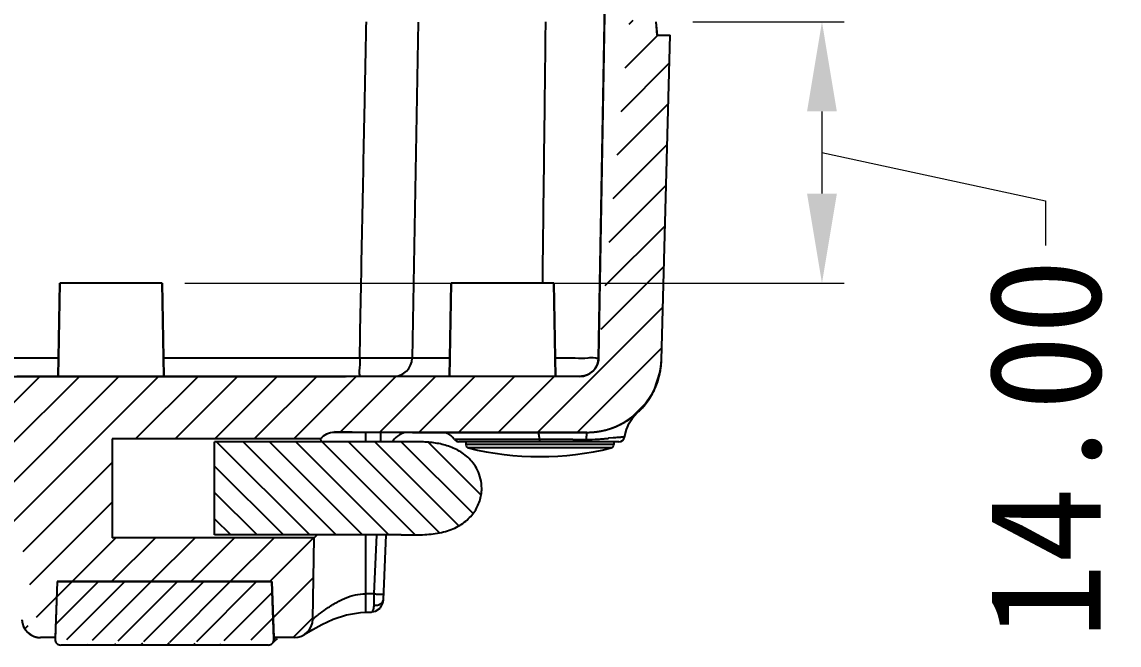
# Model space of a CAD drawing. Header units: millimetres. Extents: x 186 to 1161, y 123 to 802.
# Drawn here: x 323.5 to 382.3, y 442.9 to 476.3 of the extents above; entities that cross this region are included whole.
import ezdxf

# ---------------------------------------------------------------- set-up
doc = ezdxf.new("R2010")
doc.units = ezdxf.units.MM
doc.layers.add('dim', color=3, linetype='Continuous', lineweight=9)
doc.styles.add('FFS', font='')
doc.styles.get('FFS').set_extended_font_data('FangSong_GB2312')
doc.dimstyles.new('YanXiu', dxfattribs={"dimtxt": 2.5, "dimasz": 2.2, "dimexe": 0.66, "dimexo": 0.66, "dimgap": 0.66, "dimtad": 0, "dimzin": 1, "dimdsep": 46, "dimtxsty": 'FFS', "dimcen": 0, "dimclrd": 256, "dimclre": 131, "dimclrt": 42, "dimazin": 0, "dimtfac": 1, "dimtofl": 0, "dimtmove": 0, "dimatfit": 3, "dimfxl": 1, "dimlwd": 5, "dimlwe": 5, "dimarcsym": 0})

# ---------------------------------------------------------------- blocks, each defined once
blk = doc.blocks.new('*D114')
at = {"layer": 'Defpoints', "color": 0}
for p in [(325.6118764160219, 494.7753948796533), (318.2727497045125, 492.7753948796533), (333.1189310141226, 492.7753948796533)]:
    blk.add_point(p, dxfattribs=at)
at = {"layer": 'dim', "lineweight": 5}
for p, q in [((318.2727497045125, 499.5753948796533), (318.2727497045125, 504.3753948796533)), ((318.2727497045125, 487.9753948796533), (318.2727497045125, 483.1753948796533))]:
    blk.add_line(p, q, dxfattribs=at)
at = {"layer": 'dim', "color": 131, "lineweight": 5}
for p, q in [((324.4124764160219, 494.7753948796533), (317.0733497045125, 494.7753948796533)), ((331.9195310141226, 492.7753948796533), (317.0733497045125, 492.7753948796533))]:
    blk.add_line(p, q, dxfattribs=at)
at = {"layer": 'dim'}
for points in [[(317.4727497045125, 499.5753948796533), (319.0727497045125, 499.5753948796533), (318.2727497045125, 494.7753948796533)], [(317.4727497045125, 487.9753948796533), (319.0727497045125, 487.9753948796533), (318.2727497045125, 492.7753948796533)]]:
    blk.add_solid(points, dxfattribs=at)
at = {"layer": 'dim', "color": 42, "insert": (318.2727497045125, 474.2408597445182), "char_height": 6, "attachment_point": 5, "rotation": 90, "style": 'FFS'}
blk.add_mtext('2.00', dxfattribs=at)
blk = doc.blocks.new('*D169')
at = {"layer": 'Defpoints', "color": 0}
for p in [(358.2689899464222, 476.2753948796533), (331.0189919454224, 462.2753948796533), (366.4018123100395, 462.2753948796533)]:
    blk.add_point(p, dxfattribs=at)
at = {"layer": 'dim', "color": 131, "lineweight": 5}
for p, q in [((359.4683899464222, 476.2753948796533), (367.6012123100396, 476.2753948796533)), ((332.2183919454224, 462.2753948796533), (367.6012123100395, 462.2753948796533))]:
    blk.add_line(p, q, dxfattribs=at)
at = {"layer": 'dim', "lineweight": 5}
for p, q in [((366.4018123100395, 471.4753948796533), (366.4018123100395, 467.0753948796533)), ((366.4018123100395, 469.2753948796533), (378.4003123100412, 466.694933080986)), ((378.4003123100412, 466.694933080986), (378.4003123100412, 464.296133080986))]:
    blk.add_line(p, q, dxfattribs=at)
at = {"layer": 'dim'}
for points in [[(365.6018123100395, 471.4753948796533), (367.2018123100395, 471.4753948796533), (366.4018123100395, 476.2753948796533)], [(365.6018123100395, 467.0753948796533), (367.2018123100395, 467.0753948796533), (366.4018123100395, 462.2753948796533)]]:
    blk.add_solid(points, dxfattribs=at)
at = {"layer": 'dim', "color": 42, "insert": (378.400312310041, 453.3832195674725), "char_height": 6, "attachment_point": 5, "rotation": 90, "style": 'FFS'}
blk.add_mtext('14.00', dxfattribs=at)

msp = doc.modelspace()

# ---------------------------------------------------------------- hatches: boundary and pattern name
at = {"linetype": 'Continuous'}
h = msp.add_hatch(dxfattribs=at)
h.set_pattern_fill('DEFAULT__7', color=2, scale=1.5, angle=45, style=0, pattern_type=0)
h.set_pattern_definition([(45, (53.79122222052229, 445.4156503102529), (-1.0606601718, 1.0606601718), [])])
edge = h.paths.add_edge_path()
edge.add_line((225.0302352780227, 476.2753948796533), (226.2696865315229, 476.2753948796533))
edge.add_line((226.2871402673227, 478.2753948796533), (226.2696865315229, 476.2753948796533))
edge.add_line((226.2871402673227, 478.2753948796533), (227.7696865534226, 478.2753948796533))
edge.add_line((228.1190924799221, 458.2579428021534), (227.7696865534217, 478.2753948796533))
edge.add_spline(control_points=[(229.1189213307225, 457.2753948782536), (228.5412093955238, 457.2753948785528), (228.1291560984226, 457.6803185261522), (228.1190736348226, 458.2579424731537)], knot_values=[0, 0, 0, 0, 1, 1, 1, 1], weights=[1, 0.8088336329000001, 0.8088336329000001, 1], degree=3, periodic=0)
edge.add_line((229.1189213311227, 457.2753948796533), (241.6622213010223, 457.2753948796533))
edge.add_spline(control_points=[(242.1617454118223, 456.7972045733529), (242.1494072798232, 457.079794256151), (241.9450802028241, 457.2753948796505), (241.6622213010223, 457.2753948796533)], knot_values=[0, 0, 0, 0, 1, 1, 1, 1], weights=[1, 0.8149093079999999, 0.8149093079999999, 1], degree=3, periodic=0)
edge.add_line((242.1617454118223, 456.7972045733529), (242.3382936470225, 452.7535851859527))
edge.add_spline(control_points=[(242.8378177578224, 452.2753948796533), (242.5549588561225, 452.2753948796534), (242.3506317791225, 452.4709955031528), (242.3382936470225, 452.7535851859536)], knot_values=[0, 0, 0, 0, 1, 1, 1, 1], weights=[1, 0.8149093079999999, 0.8149093079999999, 1], degree=3, periodic=0)
edge.add_line((242.8378177578224, 452.2753948796533), (269.5006951998221, 452.2753948796533))
edge.add_spline(control_points=[(270.4826141198228, 452.7535851859536), (270.4779723658221, 452.7004315991533), (270.4369196861226, 452.6045403858532), (270.3125143354227, 452.4860022787532), (270.1504840810221, 452.3959133246533), (269.9607115783219, 452.3296483401534), (269.7456476022226, 452.2866779088533), (269.5851853617223, 452.2753948796533), (269.5006951998221, 452.2753948796533)], knot_values=[0, 0, 0, 0, 0.1666666667, 0.3333333333, 0.5, 0.6666666667, 0.8333333333, 1, 1, 1, 1], degree=3, periodic=0)
edge.add_spline(control_points=[(270.8380207113223, 456.7972045733529), (270.7984253385221, 456.3496425424535), (270.719306739622, 455.4533656583533), (270.6008402899224, 454.105492130753), (270.5220004131224, 453.2046049464532), (270.4826141198228, 452.7535851859536)], knot_values=[0, 0, 0, 0, 0.3333333333, 0.6666666667, 1, 1, 1, 1], degree=3, periodic=0)
edge.add_spline(control_points=[(271.8701575900222, 457.2753948796533), (271.7844208313227, 457.2753948796533), (271.6207672849223, 457.2656186680531), (271.3980811826223, 457.2262407868536), (271.2001472952225, 457.1638382774534), (271.0254370847224, 457.075262643353), (270.8871223517226, 456.9518955484534), (270.8429161474223, 456.8525396078528), (270.8380207113223, 456.7972045733529)], knot_values=[0, 0, 0, 0, 0.1666666667, 0.3333333333, 0.5, 0.6666666667, 0.8333333333, 1, 1, 1, 1], degree=3, periodic=0)
edge.add_line((271.8701575900222, 457.2753948796533), (291.2689919454224, 457.2753948796533))
edge.add_line((291.2689919454224, 454.2753948796533), (291.2689919454224, 457.2753948796533))
edge.add_line((280.6166021642221, 454.2753948796533), (291.2689919454224, 454.2753948796533))
edge.add_spline(control_points=[(277.5031859438222, 453.3190142670535), (277.5135709845226, 453.4039553524533), (277.5914755422218, 453.5548314605528), (277.7946470778224, 453.7321912187533), (278.0668688602227, 453.8822129023536), (278.3913145541219, 454.0043291481531), (278.7407115491224, 454.0986269429529), (279.1373902337218, 454.1748278214534), (279.5748059453226, 454.2306978767535), (280.0613480707225, 454.2665386644528), (280.4252986081219, 454.2753948796533), (280.6166021642221, 454.2753948796533)], knot_values=[0, 0, 0, 0, 0.1111111111, 0.2222222222, 0.3333333333, 0.4444444444, 0.5555555556, 0.6666666667, 0.7777777778, 0.8888888889, 1, 1, 1, 1], degree=3, periodic=0)
edge.add_arc((1397.269252818822, 316.4433947074529), 1128.1006104729, 173.0309707834, 173.1889110912)
edge.add_spline(control_points=[(274.5897549265219, 449.2753948796533), (274.7434735018223, 449.2753948796533), (275.0371146899224, 449.287798362853), (275.4346568626224, 449.3333174470533), (275.793996523922, 449.3999047305531), (276.1171211193223, 449.4842357992536), (276.4093340192221, 449.5862456412531), (276.6711589873221, 449.7089172688536), (276.889775582622, 449.8504966074531), (277.061999754922, 450.0235195662533), (277.1213341308221, 450.1581409204534), (277.1301299303223, 450.2317754923531)], knot_values=[0, 0, 0, 0, 0.1111111111, 0.2222222222, 0.3333333333, 0.4444444444, 0.5555555556, 0.6666666667, 0.7777777778, 0.8888888889, 1, 1, 1, 1], degree=3, periodic=0)
edge.add_line((240.4445884022225, 449.2753948796533), (274.5897549265228, 449.2753948796533))
edge.add_spline(control_points=[(240.4445884022225, 449.2753948796533), (239.8788705986226, 449.2753948796524), (239.4702164446235, 449.6665961267525), (239.4455401806226, 450.2317754923531)], knot_values=[0, 0, 0, 0, 1, 1, 1, 1], weights=[1, 0.8149093079999999, 0.8149093079999999, 1], degree=3, periodic=0)
edge.add_line((239.3107484247221, 453.3190142670535), (239.4455401806217, 450.2317754923531))
edge.add_spline(control_points=[(238.3117002032222, 454.2753948796533), (238.8774180067221, 454.2753948796524), (239.2860721607231, 453.8841936326534), (239.3107484247221, 453.3190142670535)], knot_values=[0, 0, 0, 0, 1, 1, 1, 1], weights=[1, 0.8149093079999999, 0.8149093079999999, 1], degree=3, periodic=0)
edge.add_line((228.7417109119224, 454.2753948796533), (238.3117002032222, 454.2753948796533))
edge.add_spline(control_points=[(224.7430816119222, 458.1706870891528), (224.8031523022236, 455.8766799188505), (226.4469173731221, 454.2753948796478), (228.7417109118223, 454.2753948796533)], knot_values=[0, 0, 0, 0, 1, 1, 1, 1], weights=[1, 0.8108679620999999, 0.8108679620999999, 1], degree=3, periodic=0)
edge.add_line((224.2873233879227, 475.5753948796535), (224.7430816830229, 458.1706870895539))
edge.add_line((224.9689932158226, 475.5753948796535), (224.2873233879227, 475.5753948796535))
edge.add_line((225.0302352780227, 476.2753948796533), (224.9689932158226, 475.5753948796535))
edge = h.paths.add_edge_path()
edge.add_line((291.2689919454224, 450.2317754923531), (291.2689919454224, 449.2753948796533))
edge.add_line((291.2689919454224, 450.2317754923531), (291.2689919454224, 453.3190142670535))
edge.add_line((291.2689919454224, 453.3190142670535), (291.2689919454224, 454.2753948796533))
edge.add_line((291.2689919454224, 454.2753948796533), (291.2689919454224, 457.2753948796533))
edge.add_line((291.2689919454224, 456.7972045733529), (291.2689919454224, 457.2753948796533))
edge.add_line((291.2689919454224, 452.7535851859536), (291.2689919454224, 456.7972045733538))
edge.add_line((291.2689919454224, 452.7535851859536), (291.2689919454224, 452.2753948796533))
edge.add_line((291.2689919454224, 449.5753948796535), (291.2689919454224, 452.2753948796533))
edge.add_line((291.2689919454224, 449.2753948796533), (291.2689919454224, 449.5753948796535))
edge = h.paths.add_edge_path()
edge.add_line((357.5077479736219, 476.2753948796533), (356.2683075586219, 476.2753948796533))
edge.add_line((357.5689900303223, 475.5753948796535), (357.5077479736228, 476.2753948796533))
edge.add_line((357.5689900303223, 475.5753948796535), (358.2506597935226, 475.5753948796535))
edge.add_line((357.7949015420227, 458.1706871030535), (358.2506597935226, 475.5753948796535))
edge.add_spline(control_points=[(353.796272269522, 454.2753948796533), (356.0910658144221, 454.2753948796542), (357.7348308871224, 455.8766799259536), (357.7949015698223, 458.1706871027534)], knot_values=[0, 0, 0, 0, 1, 1, 1, 1], weights=[1, 0.8108679612999999, 0.8108679612999999, 1], degree=3, periodic=0)
edge.add_line((353.796272269522, 454.2753948796533), (340.2516894136215, 454.2753948796533))
edge.add_arc((340.2516893994225, 453.2753947710532), 1.0000001087, 89.99999918799998, 139.4584049884)
edge.add_line((339.4917550314221, 453.9253947506529), (328.3217303842221, 453.9253947506529))
edge.add_line((328.3217303842221, 453.9253947506529), (328.3217303842221, 448.6253950087528))
edge.add_line((339.1703709552221, 448.6253950087528), (328.3217303842221, 448.6253950087528))
edge.add_line((339.0941374070226, 444.2579781468528), (339.170370955223, 448.6253950087528))
edge.add_arc((338.094350366322, 444.2754545930536), 0.9999645245000001, 269.9985444484, 358.9985621318)
edge.add_line((338.0943249630227, 443.2753949285532), (336.9991513172226, 443.2753949285532))
edge.add_line((336.8943876546218, 446.2753948796533), (336.9991513172217, 443.2753949285532))
edge.add_line((325.3756233379227, 446.2753948796533), (336.8943876546227, 446.2753948796533))
edge.add_line((325.3756233379227, 446.2753948796533), (325.2708610311229, 443.2753949285532))
edge.add_line((325.270861031122, 443.2753949285532), (324.488244577622, 443.2753949285532))
edge.add_spline(control_points=[(323.4891982585223, 444.2318411164531), (323.5138835661218, 443.6666686602538), (323.9225366852225, 443.2754757407518), (324.4882479849221, 443.2754769997534)], knot_values=[0, 0, 0, 0, 1, 1, 1, 1], weights=[1, 0.8149125993, 0.8149125993, 1], degree=3, periodic=0)
edge.add_line((323.2689919454224, 449.2753948796533), (323.4891975379223, 444.2318576175537))
edge.add_line((323.2689919454224, 449.2753948796533), (321.2847142792225, 449.2753948796533))
edge.add_line((321.2689919454224, 449.5753948796535), (321.2847142792225, 449.2753948796533))
edge.add_line((321.2689919454224, 449.5753948796535), (291.2689919454224, 449.5753948796535))
edge.add_line((291.2689919454224, 449.5753948796535), (291.2689919454224, 452.2753948796533))
edge.add_line((322.681716620822, 452.2753948796533), (291.2689919454224, 452.2753948796533))
edge.add_line((322.681716620822, 452.2753948796533), (322.7604167294221, 456.7841210828535))
edge.add_spline(control_points=[(322.7604167294221, 456.7841210828535), (322.7651473024244, 457.0551354267525), (322.9508645381247, 457.2525696215523), (323.2210834123225, 457.2738513722531)], knot_values=[0, 0, 0, 0, 1, 1, 1, 1], weights=[1, 0.8268245022, 0.8268245022, 1], degree=3, periodic=0)
edge.add_line((340.8367329885223, 457.2738505322529), (323.2213109757222, 457.2738505322529))
edge.add_spline(control_points=[(340.8369712225222, 457.2738878383532), (340.8498789163486, 457.2748922799295), (340.8628158734223, 457.2753948796301), (340.8757625898224, 457.2753948796533)], knot_values=[0, 0, 0, 0, 1, 1, 1, 1], weights=[1, 0.9994974634999999, 0.9994974634999999, 1], degree=3, periodic=0)
edge.add_line((353.4190507009225, 457.2753948796533), (340.8757625898224, 457.2753948796533))
edge.add_spline(control_points=[(354.418898395922, 458.2579424732528), (354.4088159324219, 457.6803185270535), (353.996762635622, 457.2753948800562), (353.4190507011226, 457.2753948799534)], knot_values=[0, 0, 0, 0, 1, 1, 1, 1], weights=[1, 0.8088336328, 0.8088336328, 1], degree=3, periodic=0)
edge.add_line((354.7683073091221, 478.2753948796533), (354.4189013763225, 458.2579424211533))
edge.add_line((356.2508538201218, 478.2753948796533), (354.7683073091221, 478.2753948796533))
edge.add_line((356.2683075586219, 476.2753948796533), (356.2508538201218, 478.2753948796533))
h = msp.add_hatch(dxfattribs=at)
h.set_pattern_fill('DEFAULT__5', color=2, angle=135, style=0, pattern_type=0)
h.set_pattern_definition([(135, (53.79122222052229, 445.4156503102529), (-0.7071067812, -0.7071067812), [])])
edge = h.paths.add_edge_path()
edge.add_spline(control_points=[(240.7337582818227, 451.2753948796533), (240.7337582818227, 451.4966406349529), (240.6773853662226, 451.9233498694537), (240.4251176243224, 452.5379473043529), (240.0234347883224, 453.0614689390529), (239.4993231244225, 453.4645092544531), (238.8886075117225, 453.7177355074534), (238.2329016223221, 453.8042171784534), (237.577142260322, 453.717765051653), (236.9663873285226, 453.4645485227536), (236.4422325633222, 453.0615068936529), (236.0405184998226, 452.5379777534533), (235.788230899122, 451.9233791943532), (235.7318490394227, 451.4966520824535), (235.7318490394227, 451.2753948796533)], knot_values=[0, 0, 0, 0, 0.0833333333, 0.1666666667, 0.25, 0.3333333333, 0.4166666667, 0.5, 0.5833333333, 0.6666666667, 0.75, 0.8333333333, 0.9166666667, 1, 1, 1, 1], degree=3, periodic=0)
edge.add_spline(control_points=[(235.7318490394227, 451.2753948796533), (235.7318490394227, 451.0541555434536), (235.7882206942222, 450.6274559287529), (236.0404920663223, 450.0128595748536), (236.4421817022221, 449.4893368257533), (236.9663057024227, 449.0862898293533), (237.5770328550225, 448.8330577730528), (238.2327467007226, 448.7465725822528), (238.8884980938219, 448.8330211826531), (239.4992414985227, 449.0862319133528), (240.0233839015218, 449.4892668369528), (240.4250911543222, 450.0127948351535), (240.6773751239225, 450.627394385853), (240.7337582818227, 451.0541311977529), (240.7337582818227, 451.2753948796533)], knot_values=[0, 0, 0, 0, 0.0833333333, 0.1666666667, 0.25, 0.3333333333, 0.4166666667, 0.5, 0.5833333333, 0.6666666667, 0.75, 0.8333333333, 0.9166666667, 1, 1, 1, 1], degree=3, periodic=0)
edge = h.paths.add_edge_path()
edge.add_line((333.8217303842221, 448.7753950164531), (333.8217303842221, 453.7753947428535))
edge.add_line((343.8217303842221, 453.7753947428535), (333.8217303842221, 453.7753947428535))
edge.add_spline(control_points=[(348.1523347622224, 451.2753948796533), (348.1523347622224, 451.4570371504531), (348.1078093231226, 451.8003739768535), (347.933534148222, 452.2658056015532), (347.6846696587227, 452.6517999988534), (347.4054255792225, 452.9493120798531), (347.1065882095227, 453.1831746983532), (346.793995184622, 453.3659647182528), (346.4611616478223, 453.5100370940534), (346.1127676302222, 453.6173510966535), (345.757730110422, 453.6910445942528), (345.3983773308219, 453.7372301272533), (345.0342223985226, 453.7624205811533), (344.6574951336224, 453.7731944100531), (344.2598025742227, 453.7755726434532), (343.9711459902219, 453.7753947428535), (343.8217303842221, 453.7753947428535)], knot_values=[0, 0, 0, 0, 0.0714285714, 0.1428571429, 0.2142857143, 0.2857142857, 0.3571428571, 0.4285714286, 0.5, 0.5714285714, 0.6428571429, 0.7142857143000001, 0.7857142856999999, 0.8571428570999999, 0.9285714286, 1, 1, 1, 1], degree=3, periodic=0)
edge.add_spline(control_points=[(343.8217303842221, 448.7753950164531), (343.9750037900221, 448.7753950164531), (344.2820157101223, 448.7751368193528), (344.7459343374221, 448.7783457253533), (345.207290929322, 448.7963325344533), (345.662923995822, 448.8425036153528), (346.1061321965226, 448.9288017863535), (346.5216942515226, 449.0609849705531), (346.8951825759223, 449.2362549557536), (347.224662834722, 449.4512028992528), (347.5083983454224, 449.7024886097531), (347.7403647280225, 449.980480113253), (347.9214789025227, 450.2793303220531), (348.0534796792226, 450.5982324815529), (348.134033833122, 450.9321645486532), (348.1523347622224, 451.1598636886536), (348.1523347622224, 451.2753948796533)], knot_values=[0, 0, 0, 0, 0.0714285714, 0.1428571429, 0.2142857143, 0.2857142857, 0.3571428571, 0.4285714286, 0.5, 0.5714285714, 0.6428571429, 0.7142857143000001, 0.7857142856999999, 0.8571428570999999, 0.9285714286, 1, 1, 1, 1], degree=3, periodic=0)
edge.add_line((343.8217303842221, 448.7753950164531), (333.8217303842221, 448.7753950164531))
h = msp.add_hatch(dxfattribs=at)
h.set_pattern_fill('DEFAULT__4', color=2, angle=45, style=0, pattern_type=0)
h.set_pattern_definition([(45, (53.79122222052229, 445.4156503102529), (-0.7071067812, 0.7071067812), [])])
edge = h.paths.add_edge_path()
edge.add_line((325.3756233379227, 446.2753948796533), (325.2677347703229, 443.185870533053))
edge.add_line((336.9013722740219, 446.2753948796533), (325.3756233379218, 446.2753948796533))
edge.add_line((337.0092623912224, 443.1858663542532), (336.9013722740219, 446.2753948796533))
edge.add_arc((336.7094460776225, 443.1753965717533), 0.2999997911, 269.9999713296, 361.9999935368)
edge.add_line((336.7094459275222, 442.875395353153), (325.5675520326222, 442.875395353153))
edge.add_arc((325.5675519289225, 443.175400793453), 0.2999999067, 178.000020286, 270.0000198138)

# ---------------------------------------------------------------- linework, layer by layer
at = {"color": 7, "linetype": 'Continuous'}
for p, q in [((354.768257746422, 478.2753948796533), (354.4188518458222, 458.2579442746535)), ((354.7683073091221, 478.2753948796533), (354.4189013763225, 458.2579424211533)), ((354.7333793243224, 476.2701583900532), (354.7683819353224, 478.2753948795532)), ((344.7339909199227, 476.270187471953), (344.4195860139225, 458.2579424728535)), ((354.4189609392224, 458.2579419231531), (354.7333793243224, 476.2701583900532)), ((357.5689900303223, 475.5753948796535), (357.5077479736219, 476.2753948796533)), ((357.5689900303223, 475.5753948796535), (357.5077479736219, 476.2753948796533)), ((357.5696056842226, 475.5753948796535), (357.5083611605223, 476.2753948796533)), ((357.5722481485227, 475.5753948796535), (357.5109961870221, 476.2753948796533)), ((357.5688342655221, 475.5753948796535), (358.2534999800228, 475.5753948796535)), ((357.5689900303223, 475.5753948796535), (358.2506597935226, 475.5753948796535)), ((357.7949015420227, 458.1706871030535), (358.2506597935226, 475.5753948796535)), ((357.7949015420227, 458.1706871030535), (358.2506597935226, 475.5753948796535)), ((357.7955267929219, 458.1706875030529), (358.2513043738227, 475.5753948796535)), ((357.798198339422, 458.170693293953), (358.2540342382226, 475.5753948796535)), ((325.431716620822, 457.2753948796533), (325.5189919454224, 462.2753948796533)), ((325.5189919454224, 462.2753948796533), (325.431716620822, 457.2753948796533)), ((331.0189919454224, 462.2753948796533), (325.5189919454224, 462.2753948796533)), ((331.1062672700227, 457.2753948796533), (331.0189919454224, 462.2753948796533)), ((331.0189919454224, 462.2753948796533), (331.1062672700227, 457.2753948796533)), ((346.431716620822, 457.2753948796533), (346.5189919454224, 462.2753948796533)), ((346.5189919454224, 462.2753948796533), (346.431716620822, 457.2753948796533)), ((352.0189919454224, 462.2753948796533), (346.5189919454224, 462.2753948796533)), ((352.1062672700227, 457.2753948796533), (352.0189919454224, 462.2753948796533)), ((352.0189919454224, 462.2753948796533), (352.1062672700227, 457.2753948796533)), ((325.4488670533219, 458.2579425010533), (257.0891168375219, 458.2579425009533)), ((341.6070941927219, 458.2579424762532), (331.089116837622, 458.2579424943531)), ((344.4185674520222, 458.2533330208532), (344.4100926798219, 458.2528466920528)), ((346.4488670528226, 458.2579424732528), (344.4195860139225, 458.2579424729536)), ((354.4189609420227, 458.2579424753528), (354.4188518153223, 458.2579425260535)), ((357.798198339422, 458.170693293953), (357.7939738331224, 458.1706942510534)), ((357.7955267929219, 458.1706875030529), (357.7949509494219, 458.1706848775536)), ((357.7949513840222, 458.1706908967533), (357.7955267917223, 458.1706875105535)), ((241.7280178171222, 457.2753948796533), (340.8099672269218, 457.2753948796533)), ((340.8367329885223, 457.2738505322529), (323.2213109757222, 457.2738505322529)), ((340.8367329885223, 457.2738505322529), (323.2213109757222, 457.2738505322529)), ((340.8367329885223, 457.2738692423534), (340.8130703565221, 457.2714489935531)), ((353.419113248322, 457.2753948796533), (340.8757625898224, 457.2753948796533)), ((353.4190507009225, 457.2753948796533), (340.8757625898224, 457.2753948796533)), ((356.7710030514227, 455.597600971553), (357.3939356756218, 456.5202511652531)), ((356.4401650932223, 455.2708562274536), (356.7710030514227, 455.597600971553)), ((356.3739287365224, 455.2026922320536), (356.4292223763223, 455.2590703221529)), ((356.4419127093224, 455.2723940149533), (356.4401650932223, 455.2708562274536)), ((356.5189919454224, 455.3618953255534), (356.4419127093224, 455.2723940149533)), ((355.8050513639228, 454.0199173067529), (355.9121806757221, 454.4233908324529)), ((328.3217303842221, 453.9253947506529), (328.3217303842221, 448.6253950087528)), ((339.4917550314221, 453.9253947506529), (328.3217303842221, 453.9253947506529)), ((328.3217303842221, 453.9253947506529), (328.3217303842221, 448.6253950087528)), ((339.4917550314221, 453.9253947506529), (328.3217303842221, 453.9253947506529)), ((343.8317152682221, 453.775422378653), (333.8217303842221, 453.7753947428535)), ((333.8217303842221, 448.7753950164531), (333.8217303842221, 453.7753947428535)), ((343.8217303842221, 453.7753947428535), (333.8217303842221, 453.7753947428535)), ((333.8217303842221, 448.7753950164531), (333.8217303842221, 453.7753947428535)), ((353.796578101922, 454.2753948796533), (340.2516894136224, 454.2753948796533)), ((353.796272269522, 454.2753948796533), (340.2516894136224, 454.2753948796533)), ((340.6157837573219, 454.2924919255536), (340.252469153922, 454.3032309740536)), ((341.918991945422, 454.2753948796533), (341.918991945422, 453.7753948796533)), ((344.2262836877226, 454.2753948796533), (342.7256067837225, 454.2753948796533)), ((342.7259976427222, 454.2753948796533), (342.7259976221221, 453.7753948796533)), ((344.4371098014226, 454.2753948796533), (353.796578101922, 454.2753948796533)), ((347.2980966565219, 453.8985552169531), (346.6879825096221, 453.8978052218533)), ((355.5102265315227, 453.7753948796533), (346.9297714950226, 453.7753948796533)), ((347.2951745428227, 453.7753948796533), (347.2977324887224, 453.6288502542536)), ((347.2951745428227, 453.7753948796533), (347.2977324887224, 453.6288502542536)), ((347.7257670242225, 453.8979777571528), (347.2980966565219, 453.8985552169531)), ((351.2582778519227, 453.897865185553), (347.7257670242225, 453.8979777571528)), ((355.2104883472221, 453.9802172495536), (354.9580228761224, 453.9578902382534)), ((355.2428093480221, 453.7753948796533), (355.2402514021223, 453.6288502542536)), ((355.2428093480221, 453.7753948796533), (355.2402514021223, 453.6288502542536)), ((355.2402514021223, 453.6288502542536), (347.2977324887224, 453.6288502542536)), ((355.0880463781223, 453.4381280914529), (347.4499375127225, 453.4381280914529)), ((339.1703709552221, 448.6253950087528), (328.3217303842221, 448.6253950087528)), ((339.1703709552221, 448.6253950087528), (328.3217303842221, 448.6253950087528)), ((343.8217303842221, 448.7753950164531), (333.8217303842221, 448.7753950164531)), ((343.8306775175224, 448.7753948796533), (333.8217303842221, 448.7753948796533)), ((339.0941374070226, 444.2579781468528), (339.1703709552221, 448.6253950087528)), ((339.0941374070226, 444.2579781468528), (339.1703709552221, 448.6253950087528)), ((339.3174173517218, 448.7753636380528), (339.1703817796224, 448.6254060363533)), ((341.9185091894224, 448.7753948796533), (341.9181715075219, 445.6154919535536)), ((342.3906065702222, 445.6154919535536), (342.5285969617225, 448.7753948796533)), ((342.8769734645221, 445.2966955013533), (343.0288567594225, 448.7753948796533)), ((325.3756233379227, 446.2753948796533), (325.267734770322, 443.185870533053)), ((325.3756233379227, 446.2753948796533), (325.267734770322, 443.185870533053)), ((325.3756233379227, 446.2753948796533), (325.270861031122, 443.2753949285532)), ((336.9013722740219, 446.2753948796533), (325.3756233379227, 446.2753948796533)), ((325.3756233379227, 446.2753948796533), (336.8943876546218, 446.2753948796533)), ((336.9013722740219, 446.2753948796533), (325.3756233379227, 446.2753948796533)), ((336.8943876546218, 446.2753948796533), (336.9991513172226, 443.2753949285532)), ((336.8943876546218, 446.2753948796533), (336.9991513172226, 443.2753949285532)), ((337.0092623912224, 443.1858663542532), (336.9013722740219, 446.2753948796533)), ((337.0092623912224, 443.1858663542532), (336.9013722740219, 446.2753948796533)), ((342.3906065702222, 445.6154919535536), (341.9181715075219, 445.6154919535536)), ((341.918991945422, 445.6154919535536), (341.9190620328227, 444.6329444971532)), ((342.3774470842227, 445.0039620735531), (342.3907970698219, 445.6154919535536)), ((342.7004305127221, 444.8524715261535), (342.8459881960225, 445.1116793522531)), ((342.8459881960225, 445.1116793522531), (342.8770597193225, 445.2990242677531)), ((341.6470932107222, 444.6230075164528), (341.9190609595225, 444.6329565761532)), ((341.9190584728221, 444.6329443600532), (342.1891033480224, 444.6329443600532)), ((342.1898636655224, 444.6329445334529), (342.1901718574227, 444.632945362953)), ((342.1898945020221, 444.6329455551529), (342.4590084098227, 444.6841847100529)), ((342.4590084098227, 444.6841847100529), (342.7004305127221, 444.8524715261535)), ((325.270861031122, 443.2753949285532), (324.488244577622, 443.2753949285532)), ((325.270861031122, 443.2753949285532), (324.488244577622, 443.2753949285532)), ((338.0943249630227, 443.2753949285532), (336.9991513172226, 443.2753949285532)), ((338.0944061738219, 443.2753948796533), (336.9991929654225, 443.2753948796533)), ((336.7094459275222, 442.875395353153), (325.5675520326222, 442.875395353153)), ((336.7094459275222, 442.875395353153), (325.5675520326222, 442.875395353153))]:
    msp.add_line(p, q, dxfattribs=at)
for points in [[(357.3939356756218, 456.5202511652531), (357.738452799822, 457.5788346474535), (357.7981986904224, 458.170693228253)], [(355.9121806757221, 454.4233908324529), (356.0622275373225, 454.7647235566535), (356.2337303125223, 455.0344637304531), (356.3739287365224, 455.2026922320536)], [(356.4292223763223, 455.2590703221529), (356.4430517304227, 455.2721654191535), (356.4420438940224, 455.2713238274534)], [(339.5792913809219, 443.9755688282528), (340.1902541070222, 444.2573307365535), (340.8906860086227, 444.4941321323529), (341.6470932107222, 444.6230075164528)], [(338.6320906123219, 443.4323894112529), (338.7497841415225, 443.5056893817534), (339.0841691674223, 443.7056564073534), (339.5792913809219, 443.9755688282528)], [(336.9145236156219, 442.9564374997533), (337.0427625329221, 443.0762728291536), (337.2059735434223, 443.2271744733532)]]:
    msp.add_lwpolyline(points, dxfattribs=at)
for centre, radius, start, end in [((343.4197383188221, 458.2753948796533), 1, 270.0000001211041, 358.9999999652094), ((353.4189843353224, 458.2753948796533), 1, 270.0073861713935, 359.0001290945841), ((353.796272269522, 458.2753948796533), 4, 270, 358.5000002333869), ((353.7968974928226, 458.2753948796533), 4, 286.7240836372237, 358.5000061318866), ((340.8757625898224, 456.7753948796533), 0.5, 90, 94.44963467888006), ((353.6518319699226, 458.4889446861532), 4.256574877699999, 302.1689496825837, 304.7067086539693), ((353.4771384794221, 458.7403150794532), 4.5626870608, 304.7128285648279, 305.9414438882098), ((353.232014215022, 459.078554124653), 4.9804089198, 305.9405774296031, 307.0218265785045), ((353.0029339875218, 459.383069659453), 5.3614696352, 307.0169579566013, 307.6463147327133), ((353.796075305022, 458.284060934853), 4.0086660867, 270.0071864666803, 279.6583562697165), ((353.798425186822, 458.2688829112528), 3.9933089615, 279.6616546805737, 280.6060925124869), ((353.7980060739219, 458.2711194962528), 3.9955844764, 280.6060967571024, 281.7345468909247), ((353.7976366294224, 458.2728924561532), 3.9973955189, 281.7345632708003, 283.631381727398), ((353.7978763753226, 458.2719737468531), 3.9964461858, 283.6311455098925, 286.7247574402108), ((353.799967537122, 458.2650859822531), 3.989248003, 286.7244618610721, 293.7147313205913), ((353.8062482103223, 458.2507775215533), 3.9736217787, 293.7147932375874, 295.990897262494), ((353.8140765302223, 458.2346299327535), 3.9556767061, 295.9914728548846, 297.2727282962016), ((353.7988328358224, 458.2482895523533), 3.9745206373, 297.3778111828912, 300.2456955550217), ((353.7359334175226, 458.3566183531536), 4.099786015799999, 300.2424942403871, 302.1586432340812), ((340.2516893994225, 453.2753947710532), 1.0000001087, 89.99999918801875, 139.4584049884036), ((340.2516893994225, 453.2753947710532), 1.0000001087, 89.99999918801875, 139.4584049884036), ((344.2262836877226, 453.2753948796533), 1, 90, 148.3333333333179), ((346.9297698391219, 454.0753948796535), 0.3, 216.2967995208218, 270.0003162542984), ((351.154609874422, -50.87031352944655), 504.7681893606, 89.78641095878521, 89.98823274181406), ((353.4078229432225, 569.4318243023533), 115.5380531265, 269.8157582596744, 270.1146899086143), ((353.479945792722, 514.8522280087534), 60.9584331182, 270.1495890709861, 270.2729079425837), ((353.6832643452226, 465.9109197062533), 12.0167485051, 270.4149813322742, 273.3600906746057), ((353.4660804829218, 469.5653271659528), 15.6776032471, 273.3696727129965, 274.4894802617171), ((352.589767120422, 480.7778134740536), 26.9242811919, 274.4808731735196, 275.0462496214133), ((356.7773191120223, 435.9730938726532), 18.0751611599, 94.59614711990199, 94.97287956672244), ((355.5102256543223, 454.0753948796535), 0.3, 270.0000000006774, 349.3432356272153), ((347.497702027822, 453.6323407355528), 0.2, 180.9999999999765, 256.1829417743979), ((351.2689919454224, 468.966573388853), 15.9911785092, 256.1829417743979, 283.8170582256021), ((355.0402818630228, 453.6323407355528), 0.2, 283.8170582256021, 359.0000000000235), ((324.4882457600224, 444.2754769920537), 1, 182.5009450267775, 270.0001274887179), ((338.094350366322, 444.2754545930536), 0.9999645245000001, 269.9985444483971, 358.9985621317826), ((338.0944037915224, 444.275126325653), 0.9996362598, 269.995481821626, 359.0007294284164), ((325.5675520175228, 443.1754006576537), 0.3, 177.9999949504107, 270.000002885707), ((325.5675519289225, 443.175400793453), 0.2999999067, 178.0000202859866, 270.0000198138122), ((336.7094459829223, 443.1753963587532), 0.2999998734, 269.9999894247023, 2.000033558681105), ((336.7094460776225, 443.1753965717533), 0.2999997911, 269.9999713295889, 1.99999353679689), ((371.5208002403224, 408.1427061485535), 49.1840359459, 134.4132365194996, 134.562083869801)]:
    msp.add_arc(centre, radius, start, end, dxfattribs=at)
for points, start_tangent, end_tangent in [([(341.6070941927219, 458.2579424762532), (341.7354500591227, 464.8120485569532), (341.867779788422, 471.4832355864535), (341.9638831912225, 476.2749289657529)], (0.01946872369831128, 0.9998104664372939), (0.02014572692263786, 0.9997970542498906)), ([(351.4218938462227, 462.2753936191536), (351.453985540822, 464.9599038535532), (351.5331275551225, 471.632428069053), (351.5876726949227, 476.2765938038535)], (0.01197991511296363, 0.9999282382420682), (0.01169547458313836, 0.9999316055982406)), ([(341.6070500707219, 458.2579422837532), (341.6011748777219, 457.7653490053533), (341.5858186794221, 457.4064715864531), (341.565006948922, 457.2753948797533)], (-0.0007369382760153494, -0.999999728460952), (-0.9999999654978243, 0.0002626867907429609)), ([(344.0461362849219, 458.2501561193528), (343.4087570701222, 458.2501571095534), (342.5660625533219, 458.2528481570532), (341.6070941860226, 458.2579421058533)], (-0.9991827155955242, 0.040421539495102), (-0.9999806635711184, 0.006218720436394846)), ([(344.4100926798219, 458.2528466920528), (344.0461362849219, 458.2501561193528)], (-0.9983934792700774, -0.05666092613953298), (-0.9991827155900832, 0.04042153962959688)), ([(354.4189609392224, 458.2579419231531), (354.2691681107226, 458.2532854456529), (353.8352315457223, 458.2508344244532), (353.1602716632224, 458.250833975553), (352.3118256826219, 458.2532847543532), (352.0891754894219, 458.2530564676533)], (0.009336311007124698, -0.9999564156985935), (-0.9999968333679511, 0.00251659573045587)), ([(354.418898395922, 458.2579424732528), (354.418646610322, 458.2469692301536), (354.4182724769225, 458.2359507163535), (354.4177744479221, 458.2248886747536), (354.4171510013221, 458.2137848974533), (354.4164006422225, 458.2026412258535), (354.4155219048225, 458.1914595501537), (354.4145133536222, 458.1802418094528), (354.4133735857222, 458.1689899908531), (354.4121012322221, 458.1577061294536), (354.4106949597226, 458.1463923076533), (354.4091534724221, 458.1350506544529), (354.4074755134225, 458.1236833452529), (354.4056598668221, 458.1122926007536), (354.4037053591219, 458.1008806862535), (354.4016108610222, 458.0894499110534), (354.399375289122, 458.078002627253), (354.3969976076223, 458.0665412290534), (354.3944768296224, 458.0550681515531), (354.3918120193221, 458.0435858697535), (354.3890022932219, 458.0320968972535), (354.3860468217226, 458.0206037850528), (354.3829448310225, 458.0091091202528), (354.3796956039223, 457.9976155249531), (354.3762984822224, 457.9861256542533), (354.3727528674226, 457.974642195253), (354.3690582224226, 457.9631678649537), (354.3652140728227, 457.9517054092528), (354.3612200084226, 457.9402576007531), (354.3570756840227, 457.928827237253), (354.352780821022, 457.9174171396533), (354.3483352087223, 457.906030150353), (354.3437387045224, 457.8946691312528), (354.3389912362227, 457.8833369615529), (354.3340928017224, 457.872036536053), (354.3290434707224, 457.8607707626531), (354.3238433854222, 457.8495425605531), (354.3184927608227, 457.8383548579529), (354.3129918857221, 457.8272105897529), (354.3073411234227, 457.8161126953535), (354.3015409120226, 457.8050641163534), (354.2955917646223, 457.7940677941531), (354.2894942701223, 457.7831266678529), (354.2832490932224, 457.7722436713536), (354.2768569743221, 457.7614217316529), (354.2703187301222, 457.7506637656531), (354.2636352532227, 457.7399726783531), (354.2568075120225, 457.7293513602533), (354.2498365506226, 457.7188026846532), (354.2427234884226, 457.7083295053533), (354.2354695198219, 457.6979346543528), (354.2280759135219, 457.6876209393529), (354.2205440123225, 457.6773911410535), (354.2128752319222, 457.6672480112536), (354.2050710604226, 457.6571942698536), (354.1971330576225, 457.6472326030532), (354.1890628536221, 457.6373656607536), (354.1808621482223, 457.6275960541532), (354.1725327093227, 457.6179263538531), (354.1640763722226, 457.6083590870528), (354.1554950377222, 457.5988967360533), (354.1467906710222, 457.5895417354529), (354.1379653004224, 457.5802964707534), (354.129021015422, 457.5711632757536), (354.1199599651227, 457.5621444307533), (354.1107843567224, 457.553242161053), (354.1014964534224, 457.5444586345536), (354.0920985728226, 457.5357959602532), (354.0825930849223, 457.5272561865529), (354.0729824101227, 457.518841299853), (354.0632690171224, 457.5105532224532), (354.0534554207225, 457.5023938117536), (354.0435441800219, 457.4943648584529), (354.0335378960226, 457.4864680855533), (354.0234392092225, 457.4787051467536), (354.0132507975222, 457.4710776259533), (354.0029753738227, 457.463587035453), (353.9926156838219, 457.4562348159532), (353.9821745033223, 457.4490223349528), (353.9716546363225, 457.4419508863537), (353.9610589121221, 457.4350216896535), (353.9503901831222, 457.4282358897533), (353.9396513221227, 457.4215945560534), (353.9288452204219, 457.4150986822531), (353.917974784822, 457.4087491862535), (353.9070429354224, 457.4025469098531), (353.8960526032224, 457.3964926184533), (353.8850067272224, 457.3905870016531), (353.8739082529228, 457.3848306726529), (353.8627601290227, 457.3792241688532), (353.8515653055219, 457.3737679522535), (353.8403267311223, 457.3684624092537), (353.8290473512225, 457.3633078519531), (353.8177301052219, 457.3583045176536), (353.8063779247223, 457.3534525706534), (353.7949937308222, 457.3487521018531), (353.7835804323222, 457.3442031301536), (353.7721409234218, 457.3398056032536), (353.7606780818223, 457.3355593983531), (353.749194766322, 457.3314643231531), (353.737693815322, 457.3275201173535), (353.7261780443223, 457.3237264529532), (353.7146502447222, 457.3200829363529), (353.703113181622, 457.3165891086535), (353.6915695920225, 457.3132444478531), (353.6800221833219, 457.3100483694532), (353.668473631722, 457.3070002282536), (353.6569265805219, 457.3040993194534), (353.6453836387227, 457.301344880553), (353.6338473795222, 457.2987360926534), (353.6223203391219, 457.2962720816529), (353.6108050154226, 457.2939519204535), (353.599303866622, 457.2917746299534), (353.5878193101225, 457.2897391811537), (353.5763537218227, 457.2878444966534), (353.5649094346227, 457.2860894519533), (353.5534887375225, 457.2844728778534), (353.5420938752222, 457.2829935613534), (353.530727046822, 457.2816502478533), (353.5193904052221, 457.2804416430533), (353.5080860568223, 457.2793664138533), (353.496816060222, 457.2784231908533), (353.4855824264223, 457.2776105698529), (353.4743871176224, 457.2769271133536), (353.4632320477222, 457.2763713524535), (353.4521190809219, 457.2759417883533), (353.441050032322, 457.2756368945536), (353.4300266672226, 457.2754551176529), (353.4190507011226, 457.2753948799534)], (-0.01745240643523503, -0.9998476951564271), (-1, -2.140077292209955e-10)), ([(353.796272269522, 454.2753948796533), (353.8399797443226, 454.2756336797536), (353.8838739362227, 454.2763542512537), (353.9279480612222, 454.2775627814533), (353.9721951408219, 454.2792653593531), (354.0166080025219, 454.2814679693536), (354.0611792808222, 454.2841764848533), (354.105901418322, 454.2873966612531), (354.1507666672223, 454.291134129953), (354.1957670909223, 454.2953943912532), (354.2408945657226, 454.3001828081531), (354.2861407833225, 454.305504599153), (354.3314972528224, 454.311364832253), (354.3769553035227, 454.3177684175532), (354.4225060878225, 454.3247201012534), (354.4681405845222, 454.3322244588533), (354.5138496018226, 454.3402858885536), (354.5596237816226, 454.3489086045536), (354.6054536028223, 454.3580966308534), (354.6513293859225, 454.3678537951535), (354.697241297722, 454.3781837216536), (354.7431793554224, 454.3890898259531), (354.7891334322221, 454.4005753081535), (354.8350932624226, 454.4126431474531), (354.8810484469223, 454.4252960958536), (354.9269884590221, 454.4385366729537), (354.9729026504219, 454.4523671598533), (355.0187802578221, 454.4667895944528), (355.064610409122, 454.4818057659529), (355.1103821305223, 454.4974172099535), (355.1560843531224, 454.5136252034533), (355.201705920822, 454.5304307607537), (355.2472355970222, 454.5478346290536), (355.2926620731223, 454.5658372840533), (355.337973975822, 454.5844389264537), (355.3831598752222, 454.603639478453), (355.4282082936224, 454.6234385802534), (355.473107713322, 454.6438355872531), (355.5178465856225, 454.6648295674529), (355.5624133395222, 454.686419298753), (355.6067963904225, 454.7086032670529), (355.6509841493225, 454.731379664853), (355.6949650321221, 454.7547463892531), (355.7387274682224, 454.7787010410536), (355.7822599106221, 454.8032409243531), (355.8255508447219, 454.8283630457533), (355.8685887981219, 454.8540641144534), (355.9113623499225, 454.8803405426531), (355.9538601402219, 454.9071884459534), (355.9960708796225, 454.934603644753), (356.0379833588222, 454.9625816655532), (356.0795864582224, 454.9911177422534), (356.1208691570228, 455.0202068189535), (356.1618205429222, 455.0498435521529), (356.2024298211227, 455.0800223134536), (356.2426863239225, 455.1107371929536), (356.2825795197223, 455.1419820027529), (356.3220990217224, 455.1737502808535), (356.3612345973224, 455.206035295553), (356.3999761763225, 455.238830049853), (356.4383138598223, 455.2721272866536), (356.4762379284221, 455.305919493853), (356.5137388505227, 455.3401989099536), (356.5508072901221, 455.3749575298532), (356.5874341147219, 455.4101871116534), (356.623610402522, 455.4458791823533), (356.6593274500219, 455.4820250450537), (356.6945767789221, 455.5186157861533), (356.729350142622, 455.5556422824536), (356.7636395327227, 455.5930952086535), (356.7974371853225, 455.630965045453), (356.8307355865227, 455.669242087153), (356.8635274782227, 455.7079164504528), (356.8958058631224, 455.7469780821536), (356.9275640096221, 455.7864167684536), (356.9587954562221, 455.826222143053), (356.9894940157219, 455.8663836968533), (357.0196537793227, 455.9068907859535), (357.0492691194222, 455.9477326417534), (357.0783346934222, 455.9888983795533), (357.1068454459219, 456.0303770082535), (357.1347966115227, 456.0721574394536), (357.162183716222, 456.1142284972536), (357.1890025799221, 456.1565789271533), (357.2152493170224, 456.1991974062537), (357.2409203374227, 456.242072551953), (357.2660123474225, 456.285192932253), (357.2905223497219, 456.3285470743529), (357.3144476431225, 456.3721234748534), (357.337785822222, 456.4159106082532), (357.3605347767225, 456.4598969370534), (357.3826926897218, 456.5040709202528), (357.4042580368223, 456.548421022653), (357.4252295839224, 456.5929357241537), (357.4456063851221, 456.6376035277533), (357.4653877803221, 456.6824129689528), (357.4845733926222, 456.7273526240531), (357.5031631248221, 456.7724111183531), (357.5211571565223, 456.8175771344529), (357.5385559405222, 456.8628394203531), (357.5553601986221, 456.9081867969533), (357.5715709177221, 456.9536081659533), (357.5871893457224, 456.999092517053), (357.6022169865219, 457.0446289349536), (357.6166555954223, 457.0902066066535), (357.6305071743227, 457.135814827853), (357.6437739662224, 457.1814430096535), (357.656458449922, 457.2270806843533), (357.6685633350226, 457.2727175117532), (357.6800915553222, 457.3183432847534), (357.6910462637225, 457.3639479347537), (357.7014308263224, 457.4095215366531), (357.7112488156226, 457.455054314453), (357.7205040052222, 457.5005366448529), (357.7292003630228, 457.545959062553), (357.7373420449221, 457.5913122639529), (357.7449333887225, 457.6365871110536), (357.7519789074222, 457.6817746349532), (357.7584832825223, 457.7268660395537), (357.7644513579226, 457.7718527042532), (357.7698881329225, 457.8167261867536), (357.7747987560224, 457.8614782260536), (357.7791885178221, 457.9061007439529), (357.783062845022, 457.9505858481532), (357.786427293322, 457.9949258330532), (357.7892875411226, 458.0391131819531), (357.7916493830226, 458.0831405682536), (357.7935187234225, 458.1270008563531), (357.7949015698223, 458.1706871027534)], (1, 0), (0.02617694422683225, 0.9996573250824231)), ([(340.8369712225222, 457.2738878383532), (340.8466553495218, 457.2745469292529), (340.8563522745226, 457.2750179772536), (340.8660565174223, 457.2753006629534), (340.8757625898224, 457.2753948796533)], (0.9969859172436831, 0.07758273530735994), (1, 0)), ([(356.4407543340221, 455.2701855525536), (356.399265553322, 455.234833520153), (356.3093812073221, 455.162541912953), (356.2776414035225, 455.1378784990536)], (-0.7512426998237361, -0.6600260646077122), (-0.7918286777322494, -0.6107432726774791)), ([(339.491754013322, 453.9253954097528), (339.4964680362227, 453.906623335253), (339.5141628969222, 453.8489411088528), (339.5431794210226, 453.7750200046528)], (0.2302891974366004, -0.9731222356641568), (0.400594023845611, -0.9162556564950539)), ([(341.5478073245222, 454.2753900827536), (340.6157837573219, 454.2924919255536)], (-0.9999999999389795, -1.104721723351266e-05), (-0.9995810050844403, 0.02894502158196387)), ([(348.1523347622224, 451.2753948796533), (348.0898948204222, 451.7921117077528), (347.921102595722, 452.2525660636536), (347.6796063937227, 452.6370529461535), (347.4021600308224, 452.9387038361535), (347.1042956003221, 453.1746625985531), (346.790621766022, 453.3595117775528), (346.4585682343222, 453.503910698453), (346.1116603798218, 453.611747679153), (345.7570109005219, 453.6864599334529), (345.3975769720219, 453.733730947353), (345.032127009722, 453.7600178103528), (344.6540009179225, 453.7717951441534), (344.2539205214225, 453.7751317960535), (343.8217303842221, 453.7753947428535)], (0, 1), (-1, 0)), ([(348.1523347622224, 451.2753948796533), (348.0898948204222, 451.7921117077528), (347.921102595722, 452.2525660636536), (347.6796063937227, 452.6370529461535), (347.4021600308224, 452.9387038361535), (347.1042956003221, 453.1746625985531), (346.790621766022, 453.3595117775528), (346.4585682343222, 453.503910698453), (346.1116603798218, 453.611747679153), (345.7570109005219, 453.6864599334529), (345.3975769720219, 453.733730947353), (345.032127009722, 453.7600178103528), (344.6540009179225, 453.7717951441534), (344.2539205214225, 453.7751317960535), (343.8317152691225, 453.7753948965535)], (0, 1), (-0.9999999995473433, -3.008843060438109e-05)), ([(346.4949626717225, 454.1039044736533), (346.0189919454224, 454.2753948796533)], (-0.7775100605834878, 0.6288704999373568), (-1, 0)), ([(346.6879825096221, 453.8978052218533), (346.4949626717225, 454.1039044736533)], (-0.5919655260782627, 0.8059632844831617), (-0.7775100605196646, 0.6288705000162654)), ([(351.2582778519227, 453.897865185553), (351.2403359286227, 454.0630344267536), (351.2221659448223, 454.1810124561532), (351.2037679004225, 454.2517992737528), (351.1944833555226, 454.2694959781536), (351.1851417955222, 454.2753948796533)], (-0.1115835629360979, 0.9937550545695283), (-1, 0)), ([(351.2582779429222, 453.8978912361533), (351.2584257441222, 453.8321345734537), (351.2588161107224, 453.7753948843535)], (0.001639651490608036, -0.9999986557705913), (0.9968774963611767, -0.07896364510755696)), ([(353.770301613522, 453.8944819241531), (353.7340866704226, 453.8304761801535), (353.6889431191221, 453.7894962677535), (353.639115117222, 453.7753948796533)], (-0.3828321202597638, -0.9238179299501681), (-0.9999999998898972, 1.483933617231863e-05)), ([(353.7702983772224, 453.8944863872537), (353.7756846866223, 453.983761815153), (353.7804706121224, 454.061133852653), (353.7846561536226, 454.1266024997528), (353.788241311222, 454.1801677565534), (353.7912260848225, 454.2218296229537), (353.7936104745222, 454.2515880988528), (353.794577525322, 454.2620035654534), (353.7953944802221, 454.2694431844536), (353.7960613390223, 454.2739069558536), (353.796578101922, 454.2753948796533)], (0.05977217393952337, 0.9982120452201243), (1, 0)), ([(355.8050785373225, 454.0200418282536), (355.769493062422, 454.0175437340529), (355.7397706526226, 454.0161516084534), (355.6966117514221, 454.0141411393531), (355.6371302768221, 454.0110914376535), (355.5586756168223, 454.0065089843536), (355.4576685651227, 453.9998135617532), (355.3289221903224, 453.9901301803536)], (0.9767442152545472, -0.2144078775763115), (-0.9968139819575017, -0.07976142785851889)), ([(343.8217303842221, 448.7753950164531), (344.2825825013224, 448.775736186253), (344.7455073315223, 448.7808087092533), (345.2063370084225, 448.8010299130535), (345.6608531848224, 448.8491914636531), (346.1015245056224, 448.9364492885531), (346.5146819631227, 449.0681661040533), (346.8878478983224, 449.2428679487537), (347.2170387100223, 449.4572591937529), (347.4997701574221, 449.706939575253), (347.7318893600223, 449.983956564153), (347.9132933362225, 450.282672313853), (348.0449052420227, 450.6007374661529), (348.1251833730221, 450.9334339891536), (348.1523347622224, 451.2753948796533)], (1, 0), (0, 1)), ([(343.8307551140224, 448.7753948763536), (344.2825825013224, 448.775736186253), (344.7455073315223, 448.7808087092533), (345.2063370084225, 448.8010299130535), (345.6608531848224, 448.8491914636531), (346.1015245056224, 448.9364492885531), (346.5146819631227, 449.0681661040533), (346.8878478983224, 449.2428679487537), (347.2170387100223, 449.4572591937529), (347.4997701574221, 449.706939575253), (347.7318893600223, 449.983956564153), (347.9132933362225, 450.282672313853), (348.0449052420227, 450.6007374661529), (348.1251833730221, 450.9334339891536), (348.1523347622224, 451.2753948796533)], (0.999999999536667, -3.044118908869542e-05), (0, 1)), ([(339.0941363145221, 444.2579772188535), (339.1680871494227, 444.3203331061529), (339.4017020294223, 444.5107236460533), (339.7946839802225, 444.8052611411529), (340.294243650822, 445.1257508261531), (340.8317317860219, 445.390024997653), (341.3780367613226, 445.5584337782536), (341.9181714976221, 445.6153998212528)], (0.762134430764754, 0.6474188052898098), (0.9999994041861916, -0.001091616810868532)), ([(342.3906069326222, 445.615500253353), (342.640449538022, 445.6057631939536), (342.8232710852226, 445.6009747509531), (342.8695619705222, 445.590118496553)], (0.9990485106752037, -0.04361276553553579), (0.9963298226265702, -0.08559722276398378)), ([(342.8695619705222, 445.590118496553), (342.8903211806219, 445.6024084632534)], (0.9963298227287587, -0.08559722157453707), (0.04361839201142957, 0.9990482650394511)), ([(342.221349544322, 444.6368536202533), (342.2492322849221, 444.647589889453), (342.2857129277227, 444.6755471759532), (342.3156362642221, 444.7157232228535), (342.3401444351221, 444.7685322240529), (342.3590923344218, 444.8346095032537), (342.3717524039221, 444.9136263123535), (342.3774470842227, 445.0039620735531)], (0.9690467768221979, 0.2468771847103527), (0.02182836486017734, 0.9997617328581501)), ([(342.3774470842227, 445.0039630523531), (342.6233295930224, 445.0381818339536), (342.8055591913226, 445.1449558074535), (342.8769612838223, 445.2966439543532)], (0.9996520572385187, -0.02637734745568076), (0.04362033385064081, 0.9990481802569677)), ([(342.1901718541221, 444.6329466546529), (342.2043036016221, 444.6337392508528), (342.221349544322, 444.6368536202533)], (0.9999967142364109, 0.002563496905006306), (0.9690467770005262, 0.2468771840103751)), ([(323.4891982585223, 444.2318411164531), (323.4897293153226, 444.2210260082536), (323.4903804849218, 444.2101708463531), (323.4911531792222, 444.1992773507534), (323.4920487843219, 444.1883472869529), (323.493068658322, 444.1773824653535), (323.4942141304218, 444.1663847409534), (323.4954864990223, 444.1553560134532), (323.4968870302218, 444.144298225953), (323.4984169565223, 444.1332133652529), (323.5000774748223, 444.1221034611533), (323.5018697455225, 444.1109705854531), (323.5037948903228, 444.0998168519534), (323.5058539910224, 444.0886444149535), (323.5080480880224, 444.0774554692532), (323.5103781788221, 444.0662522488535), (323.5128452161225, 444.0550370261533), (323.515450107122, 444.0438121110535), (323.5181937110219, 444.0325798499532), (323.5210768386223, 444.0213426244534), (323.5241002501225, 444.010102850553), (323.5272646541225, 443.9988629771531), (323.5305707060224, 443.9876254850531), (323.5340190070219, 443.9763928853533), (323.5376101024221, 443.9651677184536), (323.5413444804226, 443.9539525520529), (323.5452225714225, 443.9427499801529), (323.5492447460219, 443.9315626214536), (323.5534113145222, 443.9203931173531), (323.557722525622, 443.9092441307537), (323.562178565322, 443.8981183441535), (323.566779555922, 443.8870184578534), (323.5715255553223, 443.8759471880528), (323.5764165559222, 443.8649072654532), (323.5814524840225, 443.8539014325531), (323.5866331989218, 443.8429324425531), (323.5919584922221, 443.8320030569528), (323.5974280874225, 443.8211160434537), (323.6030416393223, 443.8102741740529), (323.6087987332221, 443.799480223053), (323.6146988850223, 443.7887369647531), (323.6207415409226, 443.7780471713529), (323.626926076422, 443.7674136108533), (323.6332517973224, 443.756839044953), (323.6397179386222, 443.7463262265535), (323.6463236651225, 443.7358778980531), (323.6530680713222, 443.7254967884535), (323.6599501817218, 443.7151856118533), (323.6669689506225, 443.7049470647532), (323.6741232632221, 443.6947838237536), (323.6814119354221, 443.6846985438531), (323.688833714622, 443.6746938558533), (323.6963872800225, 443.6647723641534), (323.7040712436219, 443.6549366447532), (323.7118841511219, 443.6451892428529), (323.719824482022, 443.6355326710534), (323.7278906515221, 443.6259694069529), (323.736081010522, 443.6165018911531), (323.7443938476226, 443.6071325253531), (323.7528273896223, 443.5978636701536), (323.7613798031225, 443.5886976431536), (323.7700491958221, 443.5796367170531), (323.7788336175227, 443.5706831178529), (323.7877310620224, 443.5618390230536), (323.796739468622, 443.5531065596531), (323.805856723422, 443.5444878025535), (323.815080661022, 443.5359847732532), (323.8244090665221, 443.5275994376532), (323.8338396771223, 443.519333705053), (323.8433701837221, 443.5111894265535), (323.8529982333221, 443.5031683935529), (323.8627214304224, 443.495272336653), (323.8725373392226, 443.4875029241537), (323.8824434858225, 443.479861761253), (323.892437359822, 443.4723503887533), (323.9025164168224, 443.4649702819531), (323.9126780804227, 443.4577228501537), (323.9229197443219, 443.4506094353535), (323.9332387743225, 443.4436313118529), (323.9436325108227, 443.4367896852534), (323.9540982710223, 443.4300856923535), (323.9646333508226, 443.4235204002532), (323.975235027322, 443.4170948059534), (323.9859005610224, 443.4108098363529), (323.996627197922, 443.4046663476536), (324.0074121720227, 443.3986651254534), (324.018252707222, 443.3928068844532), (324.0291460196222, 443.3870922686535), (324.0400893201222, 443.3815218513535), (324.0510798159221, 443.3760961353535), (324.0621147134225, 443.3708155531529), (324.0731912196225, 443.3656804673535), (324.0843065450226, 443.3606911710528), (324.0954579051222, 443.355847888253), (324.1066425227227, 443.3511507744531), (324.1178576299226, 443.3465999171528), (324.1291004700224, 443.3421953369532), (324.1403682998225, 443.3379369877537), (324.1516583910225, 443.333824758053), (324.1629680324222, 443.3298584713536), (324.1742945317219, 443.3260378877528), (324.1856352169225, 443.3223627042532), (324.1969874388224, 443.318832556253), (324.2083485717221, 443.3154470184534), (324.2197160159221, 443.3122056063528), (324.2310871984228, 443.3091077768529), (324.2424595753218, 443.3061529299528), (324.2538306326223, 443.3033404101532), (324.2651978875219, 443.3006695073534), (324.2765588905222, 443.2981394583528), (324.2879112258224, 443.2957494483533), (324.2992525129221, 443.2934986124535), (324.3105804077222, 443.2913860369533), (324.3218926038226, 443.2894107606533), (324.3331868328223, 443.2875717768536), (324.3444608663222, 443.2858680341531), (324.3557125158222, 443.2842984388533), (324.366939634122, 443.282861855753), (324.3781401160222, 443.2815571099534), (324.3893118988226, 443.2803829884531), (324.4004529632221, 443.2793382418529), (324.4115613337226, 443.2784215855534), (324.4226350792223, 443.2776317017531), (324.433672313522, 443.2769672406528), (324.4446711955225, 443.2764268221533), (324.455629930022, 443.2760090374529), (324.4665467675222, 443.2757124505531), (324.4774200047223, 443.2755355999532), (324.4882479849221, 443.2754769997534)], (0.04363587559447641, -0.9990475015539069), (0.9999999999975235, 2.22557110804268e-06))]:
    msp.add_spline(points, degree=3, dxfattribs=dict(at, start_tangent=start_tangent, end_tangent=end_tangent))

# ---------------------------------------------------------------- dimensions: what is measured, and where the dimension line sits
at = {"layer": 'dim'}
dim = msp.add_linear_dim(base=(318.2727497045125, 492.7753948796533), p1=(325.6118764160219, 494.7753948796533), p2=(333.1189310141226, 492.7753948796533), angle=90, dimstyle='YanXiu', override={"dimtxt": 6, "dimasz": 4.800000000000001, "dimexe": 1.1994, "dimexo": 1.1994, "dimgap": 1.1994}, dxfattribs=at)
dim.commit()
dim.dimension.update_dxf_attribs({"geometry": '*D114', "text_midpoint": (318.2727497045125, 474.2408597445182)})
dim = msp.add_linear_dim(base=(366.4018123100395, 462.2753948796533), p1=(358.2689899464222, 476.2753948796533), p2=(331.0189919454224, 462.2753948796533), angle=90, dimstyle='YanXiu', override={"dimtxt": 6, "dimasz": 4.800000000000001, "dimexe": 1.1994, "dimexo": 1.1994, "dimgap": 1.1994, "dimtmove": 1}, dxfattribs=at)
dim.commit()
dim.dimension.update_dxf_attribs({"geometry": '*D169', "text_midpoint": (378.400312310041, 463.096733080986), "dimtype": 160})

doc.saveas('drawing.dxf')
